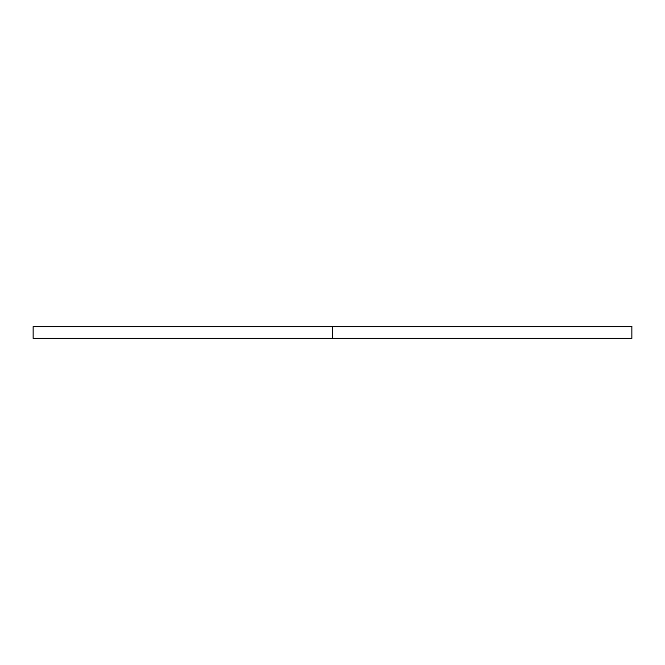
<?xml version="1.0" encoding="UTF-8"?>
<svg xmlns="http://www.w3.org/2000/svg" width="665" height="665" viewBox="0 0 665 665"><rect width="100%" height="100%" fill="white"/><g stroke="black" fill="none" stroke-linecap="round" stroke-linejoin="round"><path stroke-width="1" d="M332.5 326.515L332.5 338.485M631.75 326.515L33.25 326.515L33.25 338.485L631.75 338.485L631.75 326.515"/></g></svg>
